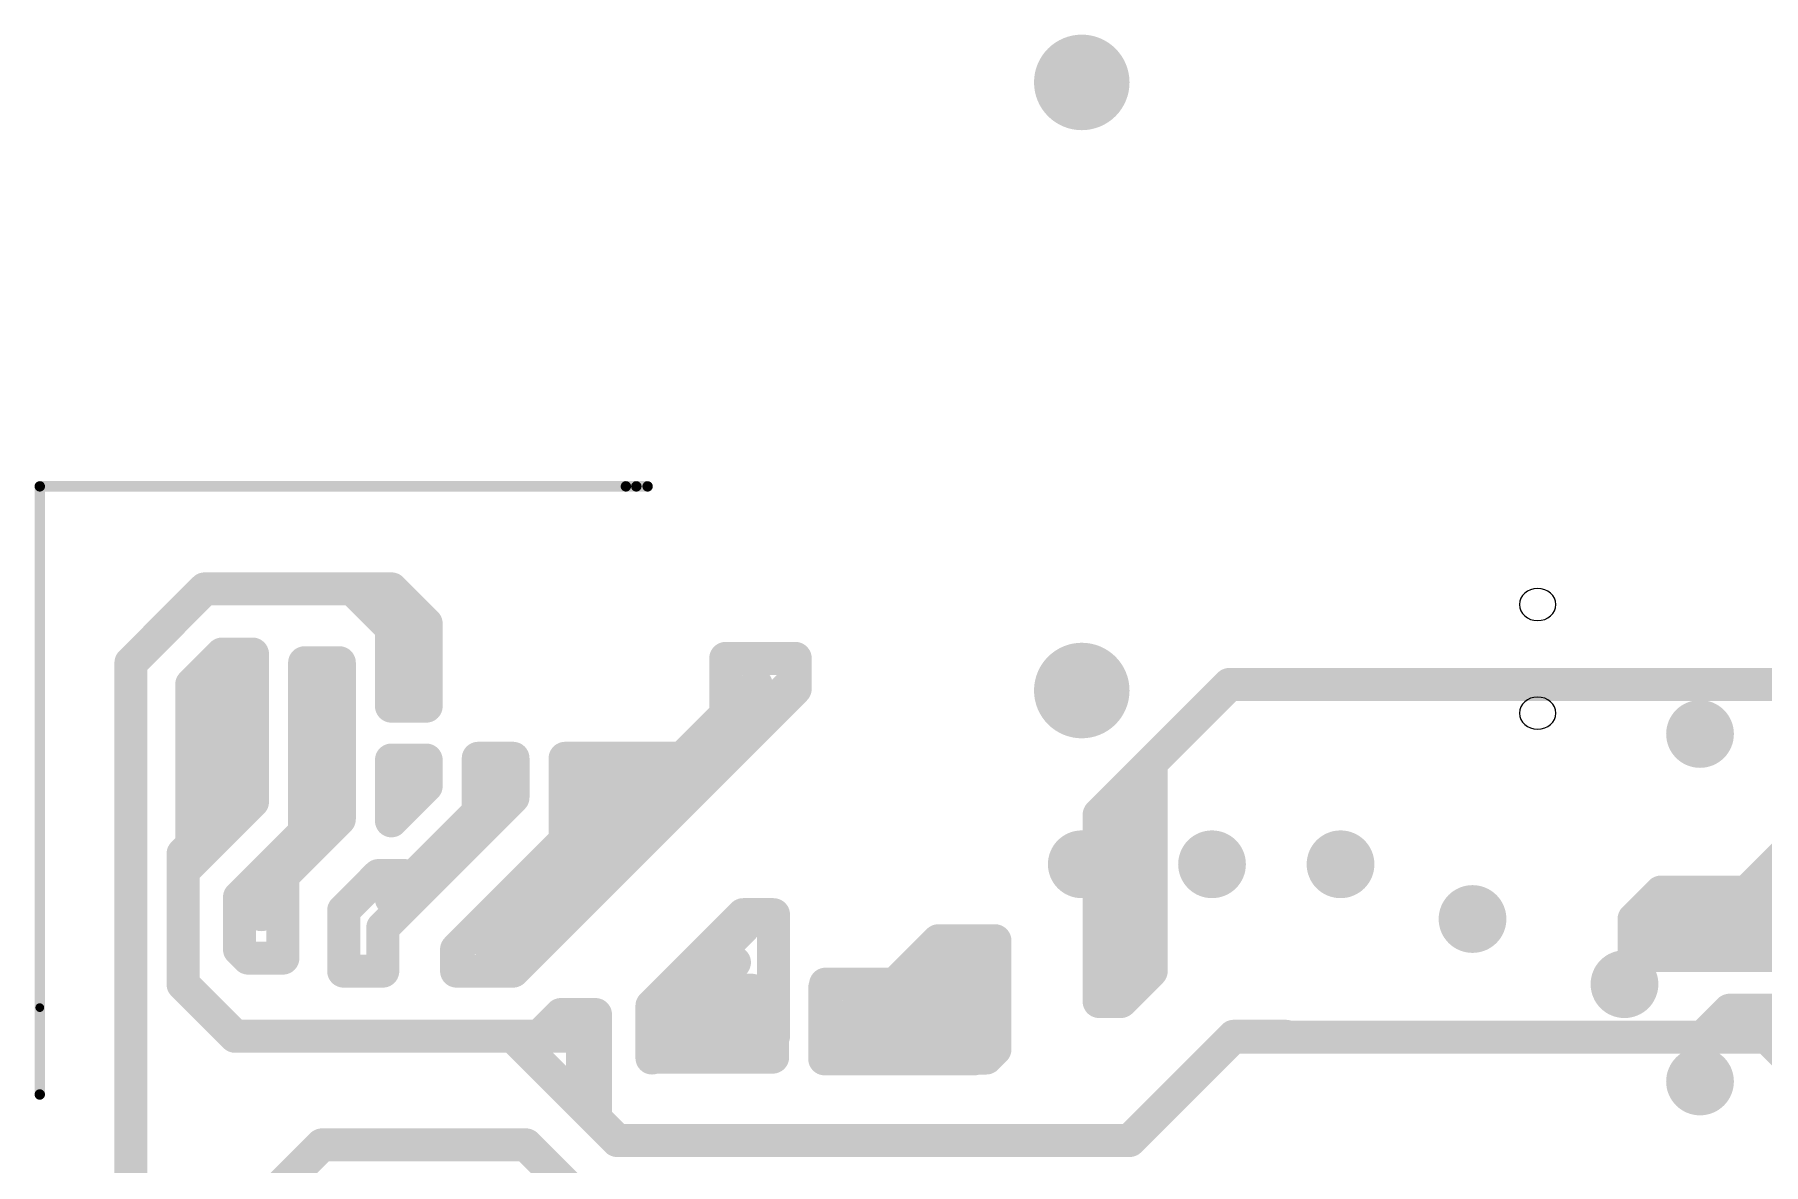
# Model space of a CAD drawing. Extents: x 13 to 23.9, y 0.2 to 11.6.
# Drawn here: x 13.04 to 15.031, y 5.01 to 6.31 of the extents above; entities that cross this region are included whole.
import ezdxf

# ---------------------------------------------------------------- set-up
doc = ezdxf.new("R2010")
doc.units = 0
doc.header["$MEASUREMENT"] = 0
doc.layers.add('BOARD', color=250, linetype='Continuous')
doc.layers.add('BOTTOM', color=250, linetype='Continuous')
doc.layers.get('0').off()

# ---------------------------------------------------------------- blocks, each defined once
blk = doc.blocks.new('UNIT_DISC')
at = {"linetype": 'Continuous', "const_width": 0.5}
blk.add_lwpolyline([(0.25, 0, 1), (-0.25, 0, 1)], format="xyb", close=True, dxfattribs=at)
blk = doc.blocks.new('SHAPE_EL_780_780_0_0_0_0')
at = {"xscale": 0.078, "yscale": 0.078, "zscale": 0.078}
blk.add_blockref('UNIT_DISC', (0, 0), dxfattribs=at)
blk = doc.blocks.new('P_EX78Y78D16A')
at = {"layer": 'BOTTOM'}
blk.add_blockref('SHAPE_EL_780_780_0_0_0_0', (0, 0), dxfattribs=at)
blk = doc.blocks.new('R7')
for p in [(14.625, 10.5), (14.626, 10.1)]:
    blk.add_blockref('P_EX78Y78D16A', p)
blk = doc.blocks.new('J10')
for p in [(15.1, 10.362), (15.4, 10.362)]:
    blk.add_blockref('P_EX78Y78D16A', p)
blk = doc.blocks.new('SHAPE_EL_840_740_0_0_0_0')
at = {"xscale": 0.084, "yscale": 0.074, "zscale": 0.074}
blk.add_blockref('UNIT_DISC', (0, 0), dxfattribs=at)
blk = doc.blocks.new('P_EX84Y74D16A')
at = {"layer": 'BOTTOM'}
blk.add_blockref('SHAPE_EL_840_740_0_0_0_0', (0, 0), dxfattribs=at)
blk = doc.blocks.new('C6')
for p in [(15, 10.799), (15, 10.674)]:
    blk.add_blockref('P_EX84Y74D16A', p)
blk = doc.blocks.new('SHAPE_EL_1100_1100_0_0_0_0')
at = {"xscale": 0.11, "yscale": 0.11, "zscale": 0.11}
blk.add_blockref('UNIT_DISC', (0, 0), dxfattribs=at)
blk = doc.blocks.new('P_EX110Y110D17A')
at = {"layer": 'BOTTOM'}
blk.add_blockref('SHAPE_EL_1100_1100_0_0_0_0', (0, 0), dxfattribs=at)
blk = doc.blocks.new('R8')
for p in [(14.475, 11.4), (14.475, 10.7)]:
    blk.add_blockref('P_EX110Y110D17A', p)
blk = doc.blocks.new('R6')
for p in [(14.475, 10.5), (14.476, 10.1)]:
    blk.add_blockref('P_EX78Y78D16A', p)
blk = doc.blocks.new('R14')
for p in [(14.925, 10.437), (14.926, 10.037)]:
    blk.add_blockref('P_EX78Y78D16A', p)
blk = doc.blocks.new('R15')
for p in [(14.773, 10.5), (14.774, 10.1)]:
    blk.add_blockref('P_EX78Y78D16A', p)
blk = doc.blocks.new('R20')
for p in [(15.187, 10.65), (15.187, 10.25)]:
    blk.add_blockref('P_EX78Y78D16A', p)

msp = doc.modelspace()

# ---------------------------------------------------------------- linework, layer by layer
at = {"layer": 'BOARD', "linetype": 'Continuous'}
for points, const_width in [([(13.0457, 5.0901), (13.0457, 5.7901)], 0.012), ([(13.0457, 5.7901), (13.7327, 5.7901)], 0.012), ([(13.0457, 5.1901), (13.0457, 5.7901)], 0.01), ([(13.7207, 5.7901), (13.7457, 5.7901)], 0.012)]:
    msp.add_lwpolyline(points, dxfattribs=dict(at, const_width=const_width))
at = {"layer": 'BOTTOM', "linetype": 'Continuous'}
for points, const_width in [([(13.1507, 5.5871), (13.2357, 5.6721)], 0.038), ([(13.1557, 5.5921), (13.2357, 5.6721)], 0.038), ([(13.2357, 5.6721), (13.4207, 5.6721)], 0.038), ([(13.2357, 5.6721), (13.3857, 5.6721)], 0.038), ([(13.3907, 5.6721), (13.4507, 5.6721)], 0.038), ([(13.4057, 5.6721), (13.4507, 5.6271)], 0.038), ([(13.4207, 5.6721), (13.4707, 5.6221)], 0.038), ([(13.4507, 5.6721), (13.4907, 5.6321)], 0.038), ([(13.4507, 5.5521), (13.4507, 5.6271)], 0.038), ([(13.4707, 5.5521), (13.4707, 5.6271)], 0.038), ([(13.4707, 5.5621), (13.4707, 5.6221)], 0.038), ([(13.4907, 5.5371), (13.4907, 5.6321)], 0.038), ([(13.2207, 5.5621), (13.2557, 5.5971)], 0.038), ([(13.2557, 5.5971), (13.2857, 5.5971)], 0.038), ([(13.2657, 5.5971), (13.2907, 5.5971)], 0.038), ([(13.2907, 5.4271), (13.2907, 5.5971)], 0.038), ([(13.1507, 5.2621), (13.1507, 5.5871)], 0.038), ([(13.3507, 5.3921), (13.3507, 5.5871)], 0.038), ([(13.3507, 5.5871), (13.3907, 5.5871)], 0.038), ([(13.3907, 5.4671), (13.3907, 5.5871)], 0.038), ([(13.8357, 5.5921), (13.9157, 5.5921)], 0.038), ([(13.8357, 5.5271), (13.8357, 5.5921)], 0.038), ([(13.9157, 5.5671), (13.9157, 5.5921)], 0.038), ([(13.9157, 5.5571), (13.9157, 5.5821)], 0.038), ([(13.2207, 5.3671), (13.2207, 5.5621)], 0.038), ([(13.2407, 5.4171), (13.2407, 5.5571)], 0.038), ([(13.2707, 5.4571), (13.2707, 5.5621)], 0.038), ([(13.3707, 5.4021), (13.3707, 5.5571)], 0.038), ([(13.4507, 5.5371), (13.4507, 5.5671)], 0.038), ([(13.5807, 5.2321), (13.9157, 5.5671)], 0.038), ([(13.5907, 5.2321), (13.9157, 5.5571)], 0.038), ([(13.8707, 5.5221), (13.8707, 5.5621)], 0.038), ([(14.2657, 5.4121), (14.4157, 5.5621)], 0.038), ([(14.3257, 5.4721), (14.4157, 5.5621)], 0.038), ([(14.4157, 5.5621), (15.3907, 5.5621)], 0.038), ([(14.4157, 5.5621), (14.4657, 5.5621)], 0.038), ([(13.4507, 5.5371), (13.4907, 5.5371)], 0.038), ([(13.3907, 5.4071), (13.3907, 5.5271)], 0.038), ([(13.7857, 5.4771), (13.8357, 5.5271)], 0.038), ([(13.8057, 5.4571), (13.8707, 5.5221)], 0.038), ([(13.2707, 5.4271), (13.2707, 5.4871)], 0.038), ([(13.5507, 5.4771), (13.5907, 5.4771)], 0.038), ([(13.5507, 5.4271), (13.5507, 5.4771)], 0.038), ([(13.5907, 5.4521), (13.5907, 5.4771)], 0.038), ([(13.6507, 5.4771), (13.7857, 5.4771)], 0.038), ([(13.6507, 5.4421), (13.6507, 5.4771)], 0.038), ([(13.4507, 5.4751), (13.4907, 5.4751)], 0.038), ([(13.4507, 5.4201), (13.4507, 5.4751)], 0.038), ([(13.4707, 5.4401), (13.4707, 5.4601)], 0.038), ([(13.4907, 5.4451), (13.4907, 5.4751)], 0.038), ([(13.5707, 5.4471), (13.5707, 5.4571)], 0.038), ([(13.5907, 5.4321), (13.5907, 5.4571)], 0.038), ([(13.6507, 5.3621), (13.6507, 5.4671)], 0.038), ([(13.6707, 5.3621), (13.6707, 5.4571)], 0.038), ([(13.6757, 5.4571), (13.8057, 5.4571)], 0.038), ([(14.3257, 5.3971), (14.3257, 5.4721)], 0.038), ([(13.4507, 5.4051), (13.4907, 5.4451)], 0.038), ([(13.4507, 5.4051), (13.4507, 5.4401)], 0.038), ([(13.6607, 5.3521), (13.7557, 5.4471)], 0.038), ([(13.6907, 5.4221), (13.7157, 5.4471)], 0.038), ([(13.7157, 5.4471), (13.7557, 5.4471)], 0.038), ([(13.2107, 5.3671), (13.2707, 5.4271)], 0.038), ([(13.2107, 5.3471), (13.2907, 5.4271)], 0.038), ([(13.4407, 5.2821), (13.5907, 5.4321)], 0.038), ([(13.5507, 5.4151), (13.5507, 5.4351)], 0.038), ([(14.2907, 5.4171), (14.3007, 5.4271)], 0.038), ([(14.2907, 5.3221), (14.2907, 5.4171)], 0.038), ([(14.3007, 5.4271), (14.3007, 5.4321)], 0.038), ([(14.3257, 5.2321), (14.3257, 5.4171)], 0.038), ([(15.0007, 5.3121), (15.1107, 5.4221)], 0.038), ([(13.3007, 5.3321), (13.3707, 5.4021)], 0.038), ([(13.3257, 5.3421), (13.3907, 5.4071)], 0.038), ([(13.4507, 5.3151), (13.5507, 5.4151)], 0.038), ([(14.2657, 5.3321), (14.2657, 5.4121)], 0.038), ([(13.2757, 5.3171), (13.3507, 5.3921)], 0.038), ([(13.5257, 5.2571), (13.6507, 5.3821)], 0.038), ([(14.2907, 5.2521), (14.2907, 5.3871)], 0.038), ([(13.2107, 5.3271), (13.2107, 5.3671)], 0.038), ([(13.5657, 5.2571), (13.6707, 5.3621)], 0.038), ([(14.2657, 5.2421), (14.2657, 5.3621)], 0.038), ([(13.2107, 5.2171), (13.2107, 5.3371)], 0.038), ([(13.3257, 5.2471), (13.3257, 5.3421)], 0.038), ([(13.3957, 5.3021), (13.4357, 5.3421)], 0.038), ([(13.4357, 5.3421), (13.4657, 5.3421)], 0.038), ([(13.6357, 5.3521), (13.6607, 5.3521)], 0.038), ([(14.2957, 5.2221), (14.2957, 5.3371)], 0.038), ([(13.2757, 5.2571), (13.2757, 5.3171)], 0.038), ([(13.3007, 5.2971), (13.3007, 5.3321)], 0.038), ([(13.6357, 5.2871), (13.6357, 5.3271)], 0.038), ([(14.8817, 5.2921), (14.9127, 5.3231)], 0.038), ([(14.9127, 5.3231), (15.1927, 5.3231)], 0.038), ([(13.3957, 5.2321), (13.3957, 5.3021)], 0.038), ([(13.7507, 5.1921), (13.8557, 5.2971)], 0.038), ([(13.8557, 5.2971), (13.8907, 5.2971)], 0.038), ([(13.8907, 5.1571), (13.8907, 5.2971)], 0.038), ([(14.2657, 5.1971), (14.2657, 5.3021)], 0.038), ([(14.9077, 5.2811), (14.9197, 5.2931)], 0.05), ([(14.9077, 5.2811), (14.9197, 5.2931)], 0.05), ([(14.9197, 5.2931), (15.1077, 5.2931)], 0.05), ([(14.9197, 5.2931), (15.1077, 5.2931)], 0.05), ([(13.4407, 5.2321), (13.4407, 5.2821)], 0.038), ([(13.5807, 5.2321), (13.6357, 5.2871)], 0.038), ([(13.8157, 5.2421), (13.8557, 5.2821)], 0.038), ([(14.8817, 5.2501), (14.8817, 5.2921)], 0.038), ([(13.1507, 4.8921), (13.1507, 5.2721)], 0.038), ([(14.0307, 5.2171), (14.0807, 5.2671)], 0.038), ([(14.0807, 5.2671), (14.1457, 5.2671)], 0.038), ([(14.0877, 5.2641), (14.1437, 5.2641)], 0.038), ([(14.0957, 5.2561), (14.1207, 5.2561)], 0.05), ([(14.0957, 5.2561), (14.1207, 5.2561)], 0.05), ([(14.1207, 5.1561), (14.1207, 5.2561)], 0.05), ([(14.1207, 5.1561), (14.1207, 5.2561)], 0.05), ([(14.1437, 5.1531), (14.1437, 5.2641)], 0.038), ([(14.1437, 5.1531), (14.1437, 5.2641)], 0.038), ([(14.1457, 5.1421), (14.1457, 5.2671)], 0.038), ([(14.2957, 5.2561), (14.2957, 5.2681)], 0.038), ([(14.2957, 5.2561), (14.2957, 5.2681)], 0.038), ([(14.9077, 5.2561), (15.2207, 5.2561)], 0.05), ([(14.9077, 5.2561), (15.2207, 5.2561)], 0.05), ([(13.2757, 5.2571), (13.2857, 5.2471)], 0.038), ([(13.2857, 5.2471), (13.3257, 5.2471)], 0.038), ([(13.5257, 5.2321), (13.5257, 5.2571)], 0.038), ([(13.7757, 5.1721), (13.8457, 5.2421)], 0.038), ([(13.8157, 5.1621), (13.8157, 5.2421)], 0.038), ([(14.0407, 5.1821), (14.1007, 5.2421)], 0.038), ([(14.1007, 5.2421), (14.1207, 5.2421)], 0.038), ([(14.1207, 5.1471), (14.1207, 5.2421)], 0.038), ([(14.8817, 5.2501), (14.9517, 5.2501)], 0.038), ([(13.3957, 5.2321), (13.4407, 5.2321)], 0.038), ([(13.5257, 5.2321), (13.5507, 5.2321)], 0.038), ([(13.5407, 5.2321), (13.5807, 5.2321)], 0.038), ([(13.5657, 5.2321), (13.5907, 5.2321)], 0.038), ([(14.2907, 5.1971), (14.3257, 5.2321)], 0.038), ([(13.2107, 5.2171), (13.2707, 5.1571)], 0.038), ([(13.8297, 5.2101), (13.8657, 5.2101)], 0.038), ([(13.8297, 5.2101), (13.8657, 5.2101)], 0.038), ([(13.8657, 5.2101), (13.8897, 5.1861)], 0.038), ([(13.8657, 5.2101), (13.8897, 5.1861)], 0.038), ([(13.9497, 5.1461), (13.9497, 5.2131)], 0.038), ([(13.9507, 5.2171), (14.0307, 5.2171)], 0.038), ([(13.9507, 5.2021), (13.9507, 5.2171)], 0.038), ([(13.9507, 5.1471), (13.9507, 5.2141)], 0.038), ([(13.9507, 5.1471), (13.9507, 5.2141)], 0.038), ([(13.9887, 5.1861), (14.0007, 5.1981)], 0.038), ([(13.9887, 5.1861), (14.0007, 5.1981)], 0.038), ([(14.0697, 5.1681), (14.1077, 5.2061)], 0.05), ([(14.0697, 5.1681), (14.1077, 5.2061)], 0.05), ([(13.6207, 5.1571), (13.6457, 5.1821)], 0.038), ([(13.6457, 5.1821), (13.6857, 5.1821)], 0.038), ([(13.6457, 5.1821), (13.6607, 5.1821)], 0.038), ([(13.6857, 5.1771), (13.6857, 5.1821)], 0.038), ([(13.7507, 5.1321), (13.7507, 5.1921)], 0.038), ([(13.7667, 5.1921), (13.7707, 5.1881)], 0.038), ([(13.7667, 5.1921), (13.7707, 5.1881)], 0.038), ([(13.7707, 5.1881), (13.8397, 5.1881)], 0.038), ([(13.7707, 5.1881), (13.8397, 5.1881)], 0.038), ([(13.8397, 5.1881), (13.8587, 5.1691)], 0.038), ([(13.8397, 5.1881), (13.8587, 5.1691)], 0.038), ([(13.8897, 5.1481), (13.8897, 5.1861)], 0.038), ([(13.8897, 5.1481), (13.8897, 5.1861)], 0.038), ([(13.9847, 5.1861), (13.9887, 5.1861)], 0.038), ([(13.9847, 5.1861), (13.9887, 5.1861)], 0.038), ([(14.0007, 5.1871), (14.0607, 5.1871)], 0.038), ([(14.0007, 5.1821), (14.0407, 5.1821)], 0.038), ([(14.2657, 5.1971), (14.2907, 5.1971)], 0.038), ([(14.9607, 5.1561), (14.9917, 5.1871)], 0.038), ([(14.9917, 5.1871), (15.0927, 5.1871)], 0.038), ([(13.6857, 5.0621), (13.6857, 5.1721)], 0.038), ([(13.7707, 5.1561), (13.8707, 5.1561)], 0.05), ([(13.7707, 5.1561), (13.8707, 5.1561)], 0.05), ([(13.7757, 5.1521), (13.7757, 5.1721)], 0.038), ([(13.8587, 5.1611), (13.8587, 5.1691)], 0.038), ([(13.8587, 5.1611), (13.8587, 5.1691)], 0.038), ([(13.8897, 5.1331), (13.8897, 5.1661)], 0.038), ([(13.8897, 5.1331), (13.8897, 5.1661)], 0.038), ([(13.9707, 5.1561), (14.1207, 5.1561)], 0.05), ([(13.9707, 5.1561), (14.1207, 5.1561)], 0.05), ([(14.0457, 5.1681), (14.0697, 5.1681)], 0.05), ([(14.0457, 5.1681), (14.0697, 5.1681)], 0.05), ([(15.0267, 5.1641), (15.0657, 5.1251)], 0.038), ([(13.2707, 5.1571), (13.6807, 5.1571)], 0.038), ([(13.5257, 5.1571), (13.5907, 5.1571)], 0.038), ([(13.5907, 5.1571), (13.7107, 5.0371)], 0.038), ([(13.6707, 5.0771), (13.6707, 5.1571)], 0.038), ([(13.8457, 5.1561), (13.8707, 5.1561)], 0.038), ([(13.8457, 5.1561), (13.8707, 5.1561)], 0.038), ([(13.9497, 5.1311), (13.9497, 5.1541)], 0.038), ([(13.9497, 5.1311), (13.9497, 5.1541)], 0.038), ([(14.1217, 5.1311), (14.1437, 5.1531)], 0.038), ([(14.1217, 5.1311), (14.1437, 5.1531)], 0.038), ([(14.1357, 5.1321), (14.1457, 5.1421)], 0.038), ([(14.3007, 5.0371), (14.4207, 5.1571)], 0.038), ([(14.4207, 5.1571), (14.4807, 5.1571)], 0.038), ([(14.4207, 5.1561), (14.9707, 5.1561)], 0.038), ([(14.4207, 5.1561), (14.9707, 5.1561)], 0.038), ([(14.4207, 5.1561), (14.4707, 5.1561)], 0.038), ([(14.4207, 5.1561), (14.4707, 5.1561)], 0.038), ([(14.8707, 5.1561), (15.0457, 5.1561)], 0.038), ([(14.8707, 5.1561), (15.0457, 5.1561)], 0.038), ([(13.7507, 5.1331), (13.8897, 5.1331)], 0.038), ([(13.7507, 5.1331), (13.8897, 5.1331)], 0.038), ([(13.9497, 5.1311), (14.1217, 5.1311)], 0.038), ([(13.9497, 5.1311), (14.1217, 5.1311)], 0.038), ([(13.9757, 5.1321), (14.1357, 5.1321)], 0.038), ([(13.6707, 5.0771), (13.7107, 5.0371)], 0.038), ([(13.6857, 5.0621), (13.7107, 5.0371)], 0.038), ([(13.1507, 4.8321), (13.1507, 5.0571)], 0.038), ([(13.2657, 4.9271), (13.3707, 5.0321)], 0.038), ([(13.3007, 4.9621), (13.3707, 5.0321)], 0.038), ([(13.3707, 5.0321), (13.6057, 5.0321)], 0.038), ([(13.6057, 5.0321), (13.6657, 4.9721)], 0.038), ([(13.7107, 5.0371), (13.9257, 5.0371)], 0.038), ([(13.7107, 5.0371), (13.7257, 5.0371)], 0.038), ([(13.9257, 5.0371), (14.3007, 5.0371)], 0.038)]:
    msp.add_lwpolyline(points, dxfattribs=dict(at, const_width=const_width))

# ---------------------------------------------------------------- block references
for name in ['R8', 'C6', 'R20', 'R6', 'R7', 'R15', 'R14', 'J10']:
    msp.add_blockref(name, (-0.2293, -5.1449))
at = {"layer": 'BOARD'}
for p, xscale, yscale, zscale in [((13.0457, 5.7901), 0.01200000000000045, 0.01200000000000045, 0.012), ((13.0457, 5.7901), 0.01200000000000045, 0.01200000000000045, 0.012), ((13.0457, 5.7901), 0.009999999999999787, 0.009999999999999787, 0.01), ((13.7207, 5.7901), 0.01200000000000045, 0.01200000000000045, 0.012), ((13.7327, 5.7901), 0.01200000000000045, 0.01200000000000045, 0.012), ((13.7457, 5.7901), 0.01200000000000045, 0.01200000000000045, 0.012), ((13.0457, 5.1901), 0.009999999999999787, 0.009999999999999787, 0.01), ((13.0457, 5.0901), 0.01200000000000045, 0.01200000000000045, 0.012)]:
    msp.add_blockref('UNIT_DISC', p, dxfattribs=dict(at, xscale=xscale, yscale=yscale, zscale=zscale))
at = {"layer": 'BOTTOM'}
for p, xscale, yscale, zscale in [((13.2357, 5.6721), 0.03800000000000026, 0.03800000000000026, 0.038), ((13.2357, 5.6721), 0.03800000000000026, 0.03800000000000026, 0.038), ((13.2357, 5.6721), 0.03800000000000026, 0.03800000000000026, 0.038), ((13.2357, 5.6721), 0.03800000000000026, 0.03800000000000026, 0.038), ((13.3857, 5.6721), 0.03800000000000026, 0.03800000000000026, 0.038), ((13.3907, 5.6721), 0.03800000000000026, 0.03800000000000026, 0.038), ((13.4057, 5.6721), 0.03800000000000026, 0.03800000000000026, 0.038), ((13.4207, 5.6721), 0.03800000000000026, 0.03800000000000026, 0.038), ((13.4207, 5.6721), 0.03800000000000026, 0.03800000000000026, 0.038), ((13.4507, 5.6721), 0.03800000000000026, 0.03800000000000026, 0.038), ((13.4507, 5.6721), 0.03800000000000026, 0.03800000000000026, 0.038), ((13.4507, 5.6271), 0.03800000000000026, 0.03800000000000026, 0.038), ((13.4507, 5.6271), 0.03800000000000026, 0.03800000000000026, 0.038), ((13.4707, 5.6271), 0.03800000000000026, 0.03800000000000026, 0.038), ((13.4707, 5.6221), 0.03800000000000026, 0.03800000000000026, 0.038), ((13.4707, 5.6221), 0.03800000000000026, 0.03800000000000026, 0.038), ((13.4907, 5.6321), 0.03800000000000026, 0.03800000000000026, 0.038), ((13.4907, 5.6321), 0.03800000000000026, 0.03800000000000026, 0.038), ((13.2557, 5.5971), 0.03800000000000026, 0.03800000000000026, 0.038), ((13.2557, 5.5971), 0.03800000000000026, 0.03800000000000026, 0.038), ((13.2657, 5.5971), 0.03800000000000026, 0.03800000000000026, 0.038), ((13.2857, 5.5971), 0.03800000000000026, 0.03800000000000026, 0.038), ((13.2907, 5.5971), 0.03800000000000026, 0.03800000000000026, 0.038), ((13.2907, 5.5971), 0.03800000000000026, 0.03800000000000026, 0.038), ((13.1507, 5.5871), 0.03800000000000026, 0.03800000000000026, 0.038), ((13.1507, 5.5871), 0.03800000000000026, 0.03800000000000026, 0.038), ((13.1557, 5.5921), 0.03800000000000026, 0.03800000000000026, 0.038), ((13.3507, 5.5871), 0.03800000000000026, 0.03800000000000026, 0.038), ((13.3507, 5.5871), 0.03800000000000026, 0.03800000000000026, 0.038), ((13.3907, 5.5871), 0.03800000000000026, 0.03800000000000026, 0.038), ((13.3907, 5.5871), 0.03800000000000026, 0.03800000000000026, 0.038), ((13.8357, 5.5921), 0.03800000000000026, 0.03800000000000026, 0.038), ((13.8357, 5.5921), 0.03800000000000026, 0.03800000000000026, 0.038), ((13.9157, 5.5921), 0.03800000000000026, 0.03800000000000026, 0.038), ((13.9157, 5.5921), 0.03800000000000026, 0.03800000000000026, 0.038), ((13.9157, 5.5821), 0.03800000000000026, 0.03800000000000026, 0.038), ((13.2207, 5.5621), 0.03800000000000026, 0.03800000000000026, 0.038), ((13.2207, 5.5621), 0.03800000000000026, 0.03800000000000026, 0.038), ((13.2407, 5.5571), 0.03800000000000026, 0.03800000000000026, 0.038), ((13.2707, 5.5621), 0.03800000000000026, 0.03800000000000026, 0.038), ((13.3707, 5.5571), 0.03800000000000026, 0.03800000000000026, 0.038), ((13.4507, 5.5671), 0.03800000000000026, 0.03800000000000026, 0.038), ((13.4707, 5.5621), 0.03800000000000026, 0.03800000000000026, 0.038), ((13.8707, 5.5621), 0.03800000000000026, 0.03800000000000026, 0.038), ((13.9157, 5.5671), 0.03800000000000026, 0.03800000000000026, 0.038), ((13.9157, 5.5671), 0.03800000000000026, 0.03800000000000026, 0.038), ((13.9157, 5.5571), 0.03800000000000026, 0.03800000000000026, 0.038), ((13.9157, 5.5571), 0.03800000000000026, 0.03800000000000026, 0.038), ((14.4157, 5.5621), 0.03800000000000026, 0.03800000000000026, 0.038), ((14.4157, 5.5621), 0.03800000000000026, 0.03800000000000026, 0.038), ((14.4157, 5.5621), 0.03800000000000026, 0.03800000000000026, 0.038), ((14.4157, 5.5621), 0.03800000000000026, 0.03800000000000026, 0.038), ((14.4657, 5.5621), 0.03800000000000026, 0.03800000000000026, 0.038), ((13.4507, 5.5521), 0.03800000000000026, 0.03800000000000026, 0.038), ((13.4507, 5.5371), 0.03800000000000026, 0.03800000000000026, 0.038), ((13.4507, 5.5371), 0.03800000000000026, 0.03800000000000026, 0.038), ((13.4707, 5.5521), 0.03800000000000026, 0.03800000000000026, 0.038), ((13.4907, 5.5371), 0.03800000000000026, 0.03800000000000026, 0.038), ((13.4907, 5.5371), 0.03800000000000026, 0.03800000000000026, 0.038), ((13.3907, 5.5271), 0.03800000000000026, 0.03800000000000026, 0.038), ((13.8357, 5.5271), 0.03800000000000026, 0.03800000000000026, 0.038), ((13.8357, 5.5271), 0.03800000000000026, 0.03800000000000026, 0.038), ((13.8707, 5.5221), 0.03800000000000026, 0.03800000000000026, 0.038), ((13.8707, 5.5221), 0.03800000000000026, 0.03800000000000026, 0.038), ((13.2707, 5.4871), 0.03800000000000026, 0.03800000000000026, 0.038), ((13.5507, 5.4771), 0.03800000000000026, 0.03800000000000026, 0.038), ((13.5507, 5.4771), 0.03800000000000026, 0.03800000000000026, 0.038), ((13.5907, 5.4771), 0.03800000000000026, 0.03800000000000026, 0.038), ((13.5907, 5.4771), 0.03800000000000026, 0.03800000000000026, 0.038), ((13.6507, 5.4771), 0.03800000000000026, 0.03800000000000026, 0.038), ((13.6507, 5.4771), 0.03800000000000026, 0.03800000000000026, 0.038), ((13.7857, 5.4771), 0.03800000000000026, 0.03800000000000026, 0.038), ((13.7857, 5.4771), 0.03800000000000026, 0.03800000000000026, 0.038), ((13.2707, 5.4571), 0.03800000000000026, 0.03800000000000026, 0.038), ((13.3907, 5.4671), 0.03800000000000026, 0.03800000000000026, 0.038), ((13.4507, 5.4751), 0.03800000000000026, 0.03800000000000026, 0.038), ((13.4507, 5.4751), 0.03800000000000026, 0.03800000000000026, 0.038), ((13.4707, 5.4601), 0.03800000000000026, 0.03800000000000026, 0.038), ((13.4907, 5.4751), 0.03800000000000026, 0.03800000000000026, 0.038), ((13.4907, 5.4751), 0.03800000000000026, 0.03800000000000026, 0.038), ((13.5707, 5.4571), 0.03800000000000026, 0.03800000000000026, 0.038), ((13.5907, 5.4571), 0.03800000000000026, 0.03800000000000026, 0.038), ((13.6507, 5.4671), 0.03800000000000026, 0.03800000000000026, 0.038), ((13.6707, 5.4571), 0.03800000000000026, 0.03800000000000026, 0.038), ((13.6757, 5.4571), 0.03800000000000026, 0.03800000000000026, 0.038), ((13.8057, 5.4571), 0.03800000000000026, 0.03800000000000026, 0.038), ((13.8057, 5.4571), 0.03800000000000026, 0.03800000000000026, 0.038), ((14.3257, 5.4721), 0.03800000000000026, 0.03800000000000026, 0.038), ((14.3257, 5.4721), 0.03800000000000026, 0.03800000000000026, 0.038), ((13.4507, 5.4401), 0.03800000000000026, 0.03800000000000026, 0.038), ((13.4707, 5.4401), 0.03800000000000026, 0.03800000000000026, 0.038), ((13.4907, 5.4451), 0.03800000000000026, 0.03800000000000026, 0.038), ((13.4907, 5.4451), 0.03800000000000026, 0.03800000000000026, 0.038), ((13.5707, 5.4471), 0.03800000000000026, 0.03800000000000026, 0.038), ((13.5907, 5.4521), 0.03800000000000026, 0.03800000000000026, 0.038), ((13.6507, 5.4421), 0.03800000000000026, 0.03800000000000026, 0.038), ((13.7157, 5.4471), 0.03800000000000026, 0.03800000000000026, 0.038), ((13.7157, 5.4471), 0.03800000000000026, 0.03800000000000026, 0.038), ((13.7557, 5.4471), 0.03800000000000026, 0.03800000000000026, 0.038), ((13.7557, 5.4471), 0.03800000000000026, 0.03800000000000026, 0.038), ((13.2407, 5.4171), 0.03800000000000026, 0.03800000000000026, 0.038), ((13.2707, 5.4271), 0.03800000000000026, 0.03800000000000026, 0.038), ((13.2707, 5.4271), 0.03800000000000026, 0.03800000000000026, 0.038), ((13.2907, 5.4271), 0.03800000000000026, 0.03800000000000026, 0.038), ((13.2907, 5.4271), 0.03800000000000026, 0.03800000000000026, 0.038), ((13.4507, 5.4201), 0.03800000000000026, 0.03800000000000026, 0.038), ((13.5507, 5.4351), 0.03800000000000026, 0.03800000000000026, 0.038), ((13.5507, 5.4271), 0.03800000000000026, 0.03800000000000026, 0.038), ((13.5907, 5.4321), 0.03800000000000026, 0.03800000000000026, 0.038), ((13.5907, 5.4321), 0.03800000000000026, 0.03800000000000026, 0.038), ((13.6907, 5.4221), 0.03800000000000026, 0.03800000000000026, 0.038), ((14.2907, 5.4171), 0.03800000000000026, 0.03800000000000026, 0.038), ((14.2907, 5.4171), 0.03800000000000026, 0.03800000000000026, 0.038), ((14.3007, 5.4321), 0.03800000000000026, 0.03800000000000026, 0.038), ((14.3007, 5.4271), 0.03800000000000026, 0.03800000000000026, 0.038), ((14.3007, 5.4271), 0.03800000000000026, 0.03800000000000026, 0.038), ((14.3257, 5.4171), 0.03800000000000026, 0.03800000000000026, 0.038), ((13.3707, 5.4021), 0.03800000000000026, 0.03800000000000026, 0.038), ((13.3707, 5.4021), 0.03800000000000026, 0.03800000000000026, 0.038), ((13.3907, 5.4071), 0.03800000000000026, 0.03800000000000026, 0.038), ((13.3907, 5.4071), 0.03800000000000026, 0.03800000000000026, 0.038), ((13.4507, 5.4051), 0.03800000000000026, 0.03800000000000026, 0.038), ((13.4507, 5.4051), 0.03800000000000026, 0.03800000000000026, 0.038), ((13.5507, 5.4151), 0.03800000000000026, 0.03800000000000026, 0.038), ((13.5507, 5.4151), 0.03800000000000026, 0.03800000000000026, 0.038), ((14.2657, 5.4121), 0.03800000000000026, 0.03800000000000026, 0.038), ((14.2657, 5.4121), 0.03800000000000026, 0.03800000000000026, 0.038), ((14.3257, 5.3971), 0.03800000000000026, 0.03800000000000026, 0.038), ((13.3507, 5.3921), 0.03800000000000026, 0.03800000000000026, 0.038), ((13.3507, 5.3921), 0.03800000000000026, 0.03800000000000026, 0.038), ((13.6507, 5.3821), 0.03800000000000026, 0.03800000000000026, 0.038), ((14.2907, 5.3871), 0.03800000000000026, 0.03800000000000026, 0.038), ((13.2107, 5.3671), 0.03800000000000026, 0.03800000000000026, 0.038), ((13.2107, 5.3671), 0.03800000000000026, 0.03800000000000026, 0.038), ((13.2207, 5.3671), 0.03800000000000026, 0.03800000000000026, 0.038), ((13.6507, 5.3621), 0.03800000000000026, 0.03800000000000026, 0.038), ((13.6707, 5.3621), 0.03800000000000026, 0.03800000000000026, 0.038), ((13.6707, 5.3621), 0.03800000000000026, 0.03800000000000026, 0.038), ((14.2657, 5.3621), 0.03800000000000026, 0.03800000000000026, 0.038), ((13.2107, 5.3471), 0.03800000000000026, 0.03800000000000026, 0.038), ((13.2107, 5.3371), 0.03800000000000026, 0.03800000000000026, 0.038), ((13.3257, 5.3421), 0.03800000000000026, 0.03800000000000026, 0.038), ((13.3257, 5.3421), 0.03800000000000026, 0.03800000000000026, 0.038), ((13.4357, 5.3421), 0.03800000000000026, 0.03800000000000026, 0.038), ((13.4357, 5.3421), 0.03800000000000026, 0.03800000000000026, 0.038), ((13.4657, 5.3421), 0.03800000000000026, 0.03800000000000026, 0.038), ((13.6357, 5.3521), 0.03800000000000026, 0.03800000000000026, 0.038), ((13.6607, 5.3521), 0.03800000000000026, 0.03800000000000026, 0.038), ((13.6607, 5.3521), 0.03800000000000026, 0.03800000000000026, 0.038), ((14.2957, 5.3371), 0.03800000000000026, 0.03800000000000026, 0.038), ((13.2107, 5.3271), 0.03800000000000026, 0.03800000000000026, 0.038), ((13.2757, 5.3171), 0.03800000000000026, 0.03800000000000026, 0.038), ((13.2757, 5.3171), 0.03800000000000026, 0.03800000000000026, 0.038), ((13.3007, 5.3321), 0.03800000000000026, 0.03800000000000026, 0.038), ((13.3007, 5.3321), 0.03800000000000026, 0.03800000000000026, 0.038), ((13.6357, 5.3271), 0.03800000000000026, 0.03800000000000026, 0.038), ((14.2657, 5.3321), 0.03800000000000026, 0.03800000000000026, 0.038), ((14.2907, 5.3221), 0.03800000000000026, 0.03800000000000026, 0.038), ((14.9127, 5.3231), 0.03800000000000026, 0.03800000000000026, 0.038), ((14.9127, 5.3231), 0.03800000000000026, 0.03800000000000026, 0.038), ((13.3007, 5.2971), 0.03800000000000026, 0.03800000000000026, 0.038), ((13.3957, 5.3021), 0.03800000000000026, 0.03800000000000026, 0.038), ((13.3957, 5.3021), 0.03800000000000026, 0.03800000000000026, 0.038), ((13.4507, 5.3151), 0.03800000000000026, 0.03800000000000026, 0.038), ((13.8557, 5.2971), 0.03800000000000026, 0.03800000000000026, 0.038), ((13.8557, 5.2971), 0.03800000000000026, 0.03800000000000026, 0.038), ((13.8907, 5.2971), 0.03800000000000026, 0.03800000000000026, 0.038), ((13.8907, 5.2971), 0.03800000000000026, 0.03800000000000026, 0.038), ((14.2657, 5.3021), 0.03800000000000026, 0.03800000000000026, 0.038), ((14.9197, 5.2931), 0.05000000000000071, 0.05000000000000071, 0.05), ((14.9197, 5.2931), 0.05000000000000071, 0.05000000000000071, 0.05), ((14.9197, 5.2931), 0.05000000000000071, 0.05000000000000071, 0.05), ((14.9197, 5.2931), 0.05000000000000071, 0.05000000000000071, 0.05), ((15.0007, 5.3121), 0.03800000000000026, 0.03800000000000026, 0.038), ((13.4407, 5.2821), 0.03800000000000026, 0.03800000000000026, 0.038), ((13.4407, 5.2821), 0.03800000000000026, 0.03800000000000026, 0.038), ((13.6357, 5.2871), 0.03800000000000026, 0.03800000000000026, 0.038), ((13.6357, 5.2871), 0.03800000000000026, 0.03800000000000026, 0.038), ((13.8557, 5.2821), 0.03800000000000026, 0.03800000000000026, 0.038), ((14.8817, 5.2921), 0.03800000000000026, 0.03800000000000026, 0.038), ((14.8817, 5.2921), 0.03800000000000026, 0.03800000000000026, 0.038), ((14.9077, 5.2811), 0.05000000000000071, 0.05000000000000071, 0.05), ((14.9077, 5.2811), 0.05000000000000071, 0.05000000000000071, 0.05), ((13.1507, 5.2721), 0.03800000000000026, 0.03800000000000026, 0.038), ((13.1507, 5.2621), 0.03800000000000026, 0.03800000000000026, 0.038), ((14.0807, 5.2671), 0.03800000000000026, 0.03800000000000026, 0.038), ((14.0807, 5.2671), 0.03800000000000026, 0.03800000000000026, 0.038), ((14.0877, 5.2641), 0.03800000000000026, 0.03800000000000026, 0.038), ((14.0957, 5.2561), 0.05000000000000071, 0.05000000000000071, 0.05), ((14.0957, 5.2561), 0.05000000000000071, 0.05000000000000071, 0.05), ((14.1207, 5.2561), 0.05000000000000071, 0.05000000000000071, 0.05), ((14.1207, 5.2561), 0.05000000000000071, 0.05000000000000071, 0.05), ((14.1207, 5.2561), 0.05000000000000071, 0.05000000000000071, 0.05), ((14.1207, 5.2561), 0.05000000000000071, 0.05000000000000071, 0.05), ((14.1437, 5.2641), 0.03800000000000026, 0.03800000000000026, 0.038), ((14.1437, 5.2641), 0.03800000000000026, 0.03800000000000026, 0.038), ((14.1437, 5.2641), 0.03800000000000026, 0.03800000000000026, 0.038), ((14.1457, 5.2671), 0.03800000000000026, 0.03800000000000026, 0.038), ((14.1457, 5.2671), 0.03800000000000026, 0.03800000000000026, 0.038), ((14.2957, 5.2681), 0.03800000000000026, 0.03800000000000026, 0.038), ((14.2957, 5.2681), 0.03800000000000026, 0.03800000000000026, 0.038), ((14.9077, 5.2561), 0.05000000000000071, 0.05000000000000071, 0.05), ((14.9077, 5.2561), 0.05000000000000071, 0.05000000000000071, 0.05), ((13.2757, 5.2571), 0.03800000000000026, 0.03800000000000026, 0.038), ((13.2757, 5.2571), 0.03800000000000026, 0.03800000000000026, 0.038), ((13.2857, 5.2471), 0.03800000000000026, 0.03800000000000026, 0.038), ((13.2857, 5.2471), 0.03800000000000026, 0.03800000000000026, 0.038), ((13.3257, 5.2471), 0.03800000000000026, 0.03800000000000026, 0.038), ((13.3257, 5.2471), 0.03800000000000026, 0.03800000000000026, 0.038), ((13.5257, 5.2571), 0.03800000000000026, 0.03800000000000026, 0.038), ((13.5257, 5.2571), 0.03800000000000026, 0.03800000000000026, 0.038), ((13.5657, 5.2571), 0.03800000000000026, 0.03800000000000026, 0.038), ((13.8157, 5.2421), 0.03800000000000026, 0.03800000000000026, 0.038), ((13.8157, 5.2421), 0.03800000000000026, 0.03800000000000026, 0.038), ((13.8457, 5.2421), 0.03800000000000026, 0.03800000000000026, 0.038), ((14.1007, 5.2421), 0.03800000000000026, 0.03800000000000026, 0.038), ((14.1007, 5.2421), 0.03800000000000026, 0.03800000000000026, 0.038), ((14.1207, 5.2421), 0.03800000000000026, 0.03800000000000026, 0.038), ((14.1207, 5.2421), 0.03800000000000026, 0.03800000000000026, 0.038), ((14.2657, 5.2421), 0.03800000000000026, 0.03800000000000026, 0.038), ((14.2907, 5.2521), 0.03800000000000026, 0.03800000000000026, 0.038), ((14.2957, 5.2561), 0.03800000000000026, 0.03800000000000026, 0.038), ((14.2957, 5.2561), 0.03800000000000026, 0.03800000000000026, 0.038), ((14.8817, 5.2501), 0.03800000000000026, 0.03800000000000026, 0.038), ((14.8817, 5.2501), 0.03800000000000026, 0.03800000000000026, 0.038), ((14.9517, 5.2501), 0.03800000000000026, 0.03800000000000026, 0.038), ((13.3957, 5.2321), 0.03800000000000026, 0.03800000000000026, 0.038), ((13.3957, 5.2321), 0.03800000000000026, 0.03800000000000026, 0.038), ((13.4407, 5.2321), 0.03800000000000026, 0.03800000000000026, 0.038), ((13.4407, 5.2321), 0.03800000000000026, 0.03800000000000026, 0.038), ((13.5257, 5.2321), 0.03800000000000026, 0.03800000000000026, 0.038), ((13.5257, 5.2321), 0.03800000000000026, 0.03800000000000026, 0.038), ((13.5407, 5.2321), 0.03800000000000026, 0.03800000000000026, 0.038), ((13.5507, 5.2321), 0.03800000000000026, 0.03800000000000026, 0.038), ((13.5657, 5.2321), 0.03800000000000026, 0.03800000000000026, 0.038), ((13.5807, 5.2321), 0.03800000000000026, 0.03800000000000026, 0.038), ((13.5807, 5.2321), 0.03800000000000026, 0.03800000000000026, 0.038), ((13.5807, 5.2321), 0.03800000000000026, 0.03800000000000026, 0.038), ((13.5907, 5.2321), 0.03800000000000026, 0.03800000000000026, 0.038), ((13.5907, 5.2321), 0.03800000000000026, 0.03800000000000026, 0.038), ((14.2957, 5.2221), 0.03800000000000026, 0.03800000000000026, 0.038), ((14.3257, 5.2321), 0.03800000000000026, 0.03800000000000026, 0.038), ((14.3257, 5.2321), 0.03800000000000026, 0.03800000000000026, 0.038), ((13.2107, 5.2171), 0.03800000000000026, 0.03800000000000026, 0.038), ((13.2107, 5.2171), 0.03800000000000026, 0.03800000000000026, 0.038), ((13.8297, 5.2101), 0.03800000000000026, 0.03800000000000026, 0.038), ((13.8297, 5.2101), 0.03800000000000026, 0.03800000000000026, 0.038), ((13.8657, 5.2101), 0.03800000000000026, 0.03800000000000026, 0.038), ((13.8657, 5.2101), 0.03800000000000026, 0.03800000000000026, 0.038), ((13.8657, 5.2101), 0.03800000000000026, 0.03800000000000026, 0.038), ((13.8657, 5.2101), 0.03800000000000026, 0.03800000000000026, 0.038), ((13.9497, 5.2131), 0.03800000000000026, 0.03800000000000026, 0.038), ((13.9507, 5.2171), 0.03800000000000026, 0.03800000000000026, 0.038), ((13.9507, 5.2171), 0.03800000000000026, 0.03800000000000026, 0.038), ((13.9507, 5.2141), 0.03800000000000026, 0.03800000000000026, 0.038), ((13.9507, 5.2141), 0.03800000000000026, 0.03800000000000026, 0.038), ((13.9507, 5.2021), 0.03800000000000026, 0.03800000000000026, 0.038), ((14.0007, 5.1981), 0.03800000000000026, 0.03800000000000026, 0.038), ((14.0007, 5.1981), 0.03800000000000026, 0.03800000000000026, 0.038), ((14.0307, 5.2171), 0.03800000000000026, 0.03800000000000026, 0.038), ((14.0307, 5.2171), 0.03800000000000026, 0.03800000000000026, 0.038), ((14.1077, 5.2061), 0.05000000000000071, 0.05000000000000071, 0.05), ((14.1077, 5.2061), 0.05000000000000071, 0.05000000000000071, 0.05), ((13.6457, 5.1821), 0.03800000000000026, 0.03800000000000026, 0.038), ((13.6457, 5.1821), 0.03800000000000026, 0.03800000000000026, 0.038), ((13.6457, 5.1821), 0.03800000000000026, 0.03800000000000026, 0.038), ((13.6607, 5.1821), 0.03800000000000026, 0.03800000000000026, 0.038), ((13.6857, 5.1821), 0.03800000000000026, 0.03800000000000026, 0.038), ((13.6857, 5.1821), 0.03800000000000026, 0.03800000000000026, 0.038), ((13.7507, 5.1921), 0.03800000000000026, 0.03800000000000026, 0.038), ((13.7507, 5.1921), 0.03800000000000026, 0.03800000000000026, 0.038), ((13.7667, 5.1921), 0.03800000000000026, 0.03800000000000026, 0.038), ((13.7667, 5.1921), 0.03800000000000026, 0.03800000000000026, 0.038), ((13.7707, 5.1881), 0.03800000000000026, 0.03800000000000026, 0.038), ((13.7707, 5.1881), 0.03800000000000026, 0.03800000000000026, 0.038), ((13.7707, 5.1881), 0.03800000000000026, 0.03800000000000026, 0.038), ((13.7707, 5.1881), 0.03800000000000026, 0.03800000000000026, 0.038), ((13.8397, 5.1881), 0.03800000000000026, 0.03800000000000026, 0.038), ((13.8397, 5.1881), 0.03800000000000026, 0.03800000000000026, 0.038), ((13.8397, 5.1881), 0.03800000000000026, 0.03800000000000026, 0.038), ((13.8397, 5.1881), 0.03800000000000026, 0.03800000000000026, 0.038), ((13.8897, 5.1861), 0.03800000000000026, 0.03800000000000026, 0.038), ((13.8897, 5.1861), 0.03800000000000026, 0.03800000000000026, 0.038), ((13.8897, 5.1861), 0.03800000000000026, 0.03800000000000026, 0.038), ((13.8897, 5.1861), 0.03800000000000026, 0.03800000000000026, 0.038), ((13.9847, 5.1861), 0.03800000000000026, 0.03800000000000026, 0.038), ((13.9847, 5.1861), 0.03800000000000026, 0.03800000000000026, 0.038), ((13.9887, 5.1861), 0.03800000000000026, 0.03800000000000026, 0.038), ((13.9887, 5.1861), 0.03800000000000026, 0.03800000000000026, 0.038), ((13.9887, 5.1861), 0.03800000000000026, 0.03800000000000026, 0.038), ((13.9887, 5.1861), 0.03800000000000026, 0.03800000000000026, 0.038), ((14.0007, 5.1871), 0.03800000000000026, 0.03800000000000026, 0.038), ((14.0007, 5.1821), 0.03800000000000026, 0.03800000000000026, 0.038), ((14.0407, 5.1821), 0.03800000000000026, 0.03800000000000026, 0.038), ((14.0407, 5.1821), 0.03800000000000026, 0.03800000000000026, 0.038), ((14.0607, 5.1871), 0.03800000000000026, 0.03800000000000026, 0.038), ((14.2657, 5.1971), 0.03800000000000026, 0.03800000000000026, 0.038), ((14.2657, 5.1971), 0.03800000000000026, 0.03800000000000026, 0.038), ((14.2907, 5.1971), 0.03800000000000026, 0.03800000000000026, 0.038), ((14.2907, 5.1971), 0.03800000000000026, 0.03800000000000026, 0.038), ((14.9917, 5.1871), 0.03800000000000026, 0.03800000000000026, 0.038), ((14.9917, 5.1871), 0.03800000000000026, 0.03800000000000026, 0.038), ((13.6857, 5.1771), 0.03800000000000026, 0.03800000000000026, 0.038), ((13.6857, 5.1721), 0.03800000000000026, 0.03800000000000026, 0.038), ((13.7707, 5.1561), 0.05000000000000071, 0.05000000000000071, 0.05), ((13.7707, 5.1561), 0.05000000000000071, 0.05000000000000071, 0.05), ((13.7757, 5.1721), 0.03800000000000026, 0.03800000000000026, 0.038), ((13.7757, 5.1721), 0.03800000000000026, 0.03800000000000026, 0.038), ((13.8157, 5.1621), 0.03800000000000026, 0.03800000000000026, 0.038), ((13.8587, 5.1691), 0.03800000000000026, 0.03800000000000026, 0.038), ((13.8587, 5.1691), 0.03800000000000026, 0.03800000000000026, 0.038), ((13.8587, 5.1691), 0.03800000000000026, 0.03800000000000026, 0.038), ((13.8587, 5.1691), 0.03800000000000026, 0.03800000000000026, 0.038), ((13.8587, 5.1611), 0.03800000000000026, 0.03800000000000026, 0.038), ((13.8587, 5.1611), 0.03800000000000026, 0.03800000000000026, 0.038), ((13.8707, 5.1561), 0.05000000000000071, 0.05000000000000071, 0.05), ((13.8707, 5.1561), 0.05000000000000071, 0.05000000000000071, 0.05), ((13.8897, 5.1661), 0.03800000000000026, 0.03800000000000026, 0.038), ((13.8897, 5.1661), 0.03800000000000026, 0.03800000000000026, 0.038), ((13.9707, 5.1561), 0.05000000000000071, 0.05000000000000071, 0.05), ((13.9707, 5.1561), 0.05000000000000071, 0.05000000000000071, 0.05), ((14.0457, 5.1681), 0.05000000000000071, 0.05000000000000071, 0.05), ((14.0457, 5.1681), 0.05000000000000071, 0.05000000000000071, 0.05), ((14.0697, 5.1681), 0.05000000000000071, 0.05000000000000071, 0.05), ((14.0697, 5.1681), 0.05000000000000071, 0.05000000000000071, 0.05), ((14.0697, 5.1681), 0.05000000000000071, 0.05000000000000071, 0.05), ((14.0697, 5.1681), 0.05000000000000071, 0.05000000000000071, 0.05), ((14.1207, 5.1561), 0.05000000000000071, 0.05000000000000071, 0.05), ((14.1207, 5.1561), 0.05000000000000071, 0.05000000000000071, 0.05), ((14.1207, 5.1561), 0.05000000000000071, 0.05000000000000071, 0.05), ((14.1207, 5.1561), 0.05000000000000071, 0.05000000000000071, 0.05), ((15.0267, 5.1641), 0.03800000000000026, 0.03800000000000026, 0.038), ((13.2707, 5.1571), 0.03800000000000026, 0.03800000000000026, 0.038), ((13.2707, 5.1571), 0.03800000000000026, 0.03800000000000026, 0.038), ((13.5257, 5.1571), 0.03800000000000026, 0.03800000000000026, 0.038), ((13.5907, 5.1571), 0.03800000000000026, 0.03800000000000026, 0.038), ((13.5907, 5.1571), 0.03800000000000026, 0.03800000000000026, 0.038), ((13.6207, 5.1571), 0.03800000000000026, 0.03800000000000026, 0.038), ((13.6707, 5.1571), 0.03800000000000026, 0.03800000000000026, 0.038), ((13.6807, 5.1571), 0.03800000000000026, 0.03800000000000026, 0.038), ((13.7757, 5.1521), 0.03800000000000026, 0.03800000000000026, 0.038), ((13.8457, 5.1561), 0.03800000000000026, 0.03800000000000026, 0.038), ((13.8457, 5.1561), 0.03800000000000026, 0.03800000000000026, 0.038), ((13.8707, 5.1561), 0.03800000000000026, 0.03800000000000026, 0.038), ((13.8707, 5.1561), 0.03800000000000026, 0.03800000000000026, 0.038), ((13.8897, 5.1481), 0.03800000000000026, 0.03800000000000026, 0.038), ((13.8897, 5.1481), 0.03800000000000026, 0.03800000000000026, 0.038), ((13.8907, 5.1571), 0.03800000000000026, 0.03800000000000026, 0.038), ((13.9497, 5.1541), 0.03800000000000026, 0.03800000000000026, 0.038), ((13.9497, 5.1541), 0.03800000000000026, 0.03800000000000026, 0.038), ((13.9497, 5.1461), 0.03800000000000026, 0.03800000000000026, 0.038), ((13.9507, 5.1471), 0.03800000000000026, 0.03800000000000026, 0.038), ((13.9507, 5.1471), 0.03800000000000026, 0.03800000000000026, 0.038), ((14.1207, 5.1471), 0.03800000000000026, 0.03800000000000026, 0.038), ((14.1437, 5.1531), 0.03800000000000026, 0.03800000000000026, 0.038), ((14.1437, 5.1531), 0.03800000000000026, 0.03800000000000026, 0.038), ((14.1437, 5.1531), 0.03800000000000026, 0.03800000000000026, 0.038), ((14.1437, 5.1531), 0.03800000000000026, 0.03800000000000026, 0.038), ((14.1457, 5.1421), 0.03800000000000026, 0.03800000000000026, 0.038), ((14.1457, 5.1421), 0.03800000000000026, 0.03800000000000026, 0.038), ((14.4207, 5.1571), 0.03800000000000026, 0.03800000000000026, 0.038), ((14.4207, 5.1571), 0.03800000000000026, 0.03800000000000026, 0.038), ((14.4207, 5.1561), 0.03800000000000026, 0.03800000000000026, 0.038), ((14.4207, 5.1561), 0.03800000000000026, 0.03800000000000026, 0.038), ((14.4207, 5.1561), 0.03800000000000026, 0.03800000000000026, 0.038), ((14.4207, 5.1561), 0.03800000000000026, 0.03800000000000026, 0.038), ((14.4707, 5.1561), 0.03800000000000026, 0.03800000000000026, 0.038), ((14.4707, 5.1561), 0.03800000000000026, 0.03800000000000026, 0.038), ((14.4807, 5.1571), 0.03800000000000026, 0.03800000000000026, 0.038), ((14.8707, 5.1561), 0.03800000000000026, 0.03800000000000026, 0.038), ((14.8707, 5.1561), 0.03800000000000026, 0.03800000000000026, 0.038), ((14.9607, 5.1561), 0.03800000000000026, 0.03800000000000026, 0.038), ((14.9707, 5.1561), 0.03800000000000026, 0.03800000000000026, 0.038), ((14.9707, 5.1561), 0.03800000000000026, 0.03800000000000026, 0.038), ((15.0457, 5.1561), 0.03800000000000026, 0.03800000000000026, 0.038), ((15.0457, 5.1561), 0.03800000000000026, 0.03800000000000026, 0.038), ((13.7507, 5.1331), 0.03800000000000026, 0.03800000000000026, 0.038), ((13.7507, 5.1331), 0.03800000000000026, 0.03800000000000026, 0.038), ((13.7507, 5.1321), 0.03800000000000026, 0.03800000000000026, 0.038), ((13.8897, 5.1331), 0.03800000000000026, 0.03800000000000026, 0.038), ((13.8897, 5.1331), 0.03800000000000026, 0.03800000000000026, 0.038), ((13.8897, 5.1331), 0.03800000000000026, 0.03800000000000026, 0.038), ((13.8897, 5.1331), 0.03800000000000026, 0.03800000000000026, 0.038), ((13.9497, 5.1311), 0.03800000000000026, 0.03800000000000026, 0.038), ((13.9497, 5.1311), 0.03800000000000026, 0.03800000000000026, 0.038), ((13.9497, 5.1311), 0.03800000000000026, 0.03800000000000026, 0.038), ((13.9497, 5.1311), 0.03800000000000026, 0.03800000000000026, 0.038), ((13.9757, 5.1321), 0.03800000000000026, 0.03800000000000026, 0.038), ((14.1217, 5.1311), 0.03800000000000026, 0.03800000000000026, 0.038), ((14.1217, 5.1311), 0.03800000000000026, 0.03800000000000026, 0.038), ((14.1217, 5.1311), 0.03800000000000026, 0.03800000000000026, 0.038), ((14.1217, 5.1311), 0.03800000000000026, 0.03800000000000026, 0.038), ((14.1357, 5.1321), 0.03800000000000026, 0.03800000000000026, 0.038), ((14.1357, 5.1321), 0.03800000000000026, 0.03800000000000026, 0.038), ((13.6707, 5.0771), 0.03800000000000026, 0.03800000000000026, 0.038), ((13.6707, 5.0771), 0.03800000000000026, 0.03800000000000026, 0.038), ((13.6857, 5.0621), 0.03800000000000026, 0.03800000000000026, 0.038), ((13.6857, 5.0621), 0.03800000000000026, 0.03800000000000026, 0.038), ((13.1507, 5.0571), 0.03800000000000026, 0.03800000000000026, 0.038), ((13.3707, 5.0321), 0.03800000000000026, 0.03800000000000026, 0.038), ((13.3707, 5.0321), 0.03800000000000026, 0.03800000000000026, 0.038), ((13.3707, 5.0321), 0.03800000000000026, 0.03800000000000026, 0.038), ((13.6057, 5.0321), 0.03800000000000026, 0.03800000000000026, 0.038), ((13.6057, 5.0321), 0.03800000000000026, 0.03800000000000026, 0.038), ((13.7107, 5.0371), 0.03800000000000026, 0.03800000000000026, 0.038), ((13.7107, 5.0371), 0.03800000000000026, 0.03800000000000026, 0.038), ((13.7107, 5.0371), 0.03800000000000026, 0.03800000000000026, 0.038), ((13.7107, 5.0371), 0.03800000000000026, 0.03800000000000026, 0.038), ((13.7107, 5.0371), 0.03800000000000026, 0.03800000000000026, 0.038), ((13.7257, 5.0371), 0.03800000000000026, 0.03800000000000026, 0.038), ((13.9257, 5.0371), 0.03800000000000026, 0.03800000000000026, 0.038), ((13.9257, 5.0371), 0.03800000000000026, 0.03800000000000026, 0.038), ((14.3007, 5.0371), 0.03800000000000026, 0.03800000000000026, 0.038), ((14.3007, 5.0371), 0.03800000000000026, 0.03800000000000026, 0.038)]:
    msp.add_blockref('UNIT_DISC', p, dxfattribs=dict(at, xscale=xscale, yscale=yscale, zscale=zscale))

doc.saveas('drawing.dxf')
